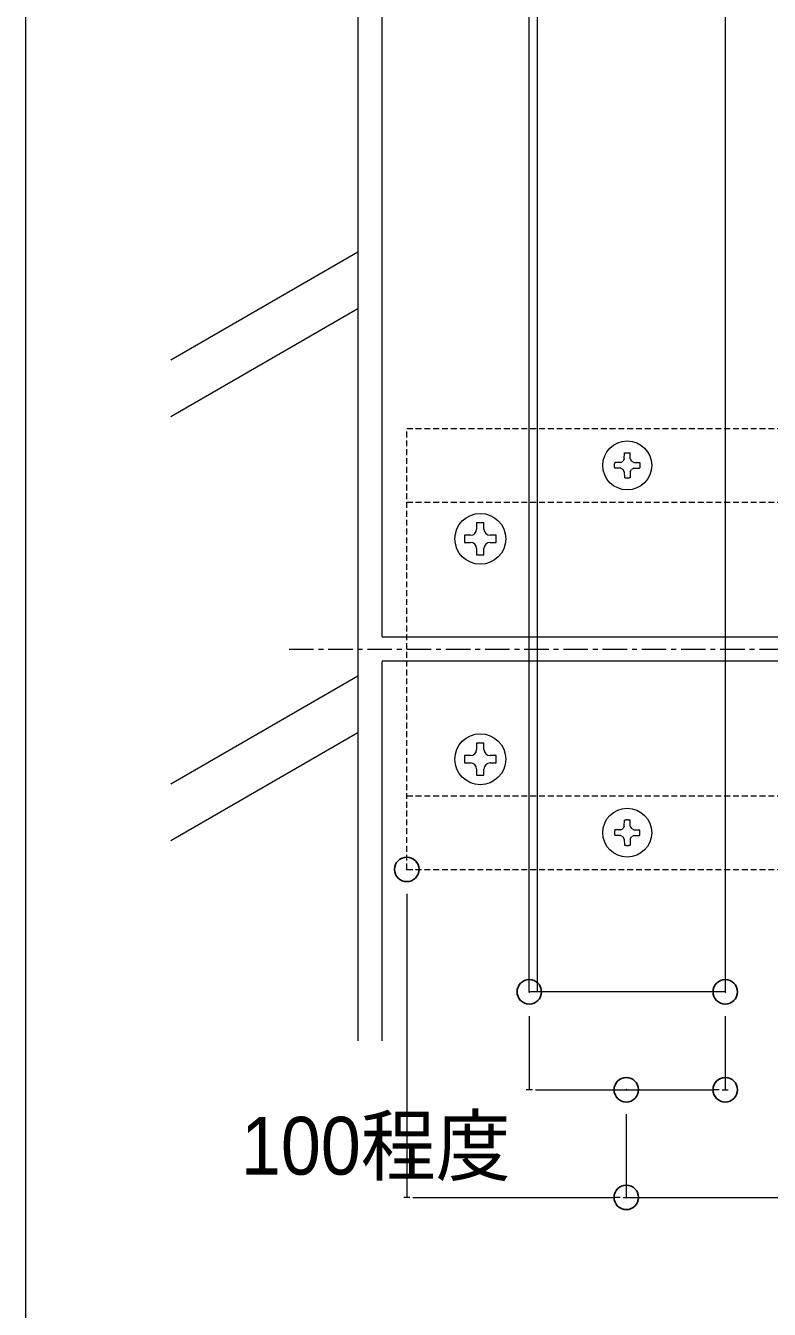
# Model space of a CAD drawing. Units: millimetres, scale not verified. Extents: x -4131 to 4169, y -981 to 998.
# Drawn here: x -4130.9 to -3979.2, y -291.5 to -29.3 of the extents above; entities that cross this region are included whole.
import ezdxf
from ezdxf.enums import TextEntityAlignment as Align

# ---------------------------------------------------------------- set-up
doc = ezdxf.new("R2010")
doc.units = ezdxf.units.MM
doc.header["$LTSCALE"] = 10
doc.header["$PDMODE"] = 32
doc.header["$PDSIZE"] = 5
doc.linetypes.add('CHAIN1', pattern=[8, 5, -1, 1, -1])
doc.linetypes.add('DASHED1', pattern=[1.8, 1.2, -0.6])
for name, color, linetype, lineweight in [('0-0_図枠', 7, 'Continuous', 9), ('0-1_デッキ', 7, 'Continuous', 9), ('0-3_寸法', 7, 'Continuous', 9), ('0-4_一般', 4, 'Continuous', 9), ('0-5_ビス', 2, 'Continuous', 9), ('0-6_0', 7, 'Continuous', 9), ('0-9_根太', 4, 'Continuous', 9)]:
    doc.layers.add(name, color=color, linetype=linetype, lineweight=lineweight)
doc.layers.add('0-7_DEFPOINTS', color=7, linetype='Continuous')
doc.styles.add('ＭＳ Ｐゴシック', font='')
doc.styles.get('ＭＳ Ｐゴシック').set_extended_font_data('MS PGothic')

# ---------------------------------------------------------------- blocks, each defined once
blk = doc.blocks.new('グループ-29-1')
at = {"layer": '0-5_ビス', "color": 4}
blk.add_line((-39565.5, 1554.7), (-39565.5, 1542.2), dxfattribs=at)
for points in [[(-39550.5, 1594.7), (-39550.5, 1607.2), (-39565.5, 1607.2), (-39565.5, 1594.7)], [(-39578, 1582.2), (-39590.5, 1582.2), (-39590.5, 1567.2), (-39578, 1567.2)], [(-39538, 1567.2), (-39525.5, 1567.2), (-39525.5, 1582.2), (-39538, 1582.2)], [(-39565.5, 1542.2), (-39550.5, 1542.2), (-39550.5, 1554.7)]]:
    blk.add_lwpolyline(points, dxfattribs=at)
blk.add_circle((-39558, 1574.7), 52, dxfattribs=at)
for centre, start, end in [((-39578, 1594.7), 270, 0), ((-39538, 1594.7), 180, 270), ((-39578, 1554.7), 0, 90), ((-39538, 1554.7), 90, 180)]:
    blk.add_arc(centre, 12.5, start, end, dxfattribs=at)
blk = doc.blocks.new('グループ-32-1')
at = {"layer": '0-5_ビス', "color": 4}
blk.add_line((-39565.5, 1104.7), (-39565.5, 1092.2), dxfattribs=at)
for points in [[(-39550.5, 1144.7), (-39550.5, 1157.2), (-39565.5, 1157.2), (-39565.5, 1144.7)], [(-39578, 1132.2), (-39590.5, 1132.2), (-39590.5, 1117.2), (-39578, 1117.2)], [(-39538, 1117.2), (-39525.5, 1117.2), (-39525.5, 1132.2), (-39538, 1132.2)], [(-39565.5, 1092.2), (-39550.5, 1092.2), (-39550.5, 1104.7)]]:
    blk.add_lwpolyline(points, dxfattribs=at)
blk.add_circle((-39558, 1124.7), 52, dxfattribs=at)
for centre, start, end in [((-39578, 1144.7), 270, 0), ((-39538, 1144.7), 180, 270), ((-39578, 1104.7), 0, 90), ((-39538, 1104.7), 90, 180)]:
    blk.add_arc(centre, 12.5, start, end, dxfattribs=at)
blk = doc.blocks.new('グループ-74-1')
at = {"layer": '0-9_根太', "linetype": 'DASHED1'}
for p, q in [((-39708, 1799.7), (-37339.2, 1799.7)), ((-39708, 899.7), (-39708, 1799.7)), ((-39708, 1649.7), (-37339.2, 1649.7)), ((-39708, 1049.7), (-37339.2, 1049.7)), ((-39708, 899.7), (-37339.2, 899.7))]:
    blk.add_line(p, q, dxfattribs=at)
at = {"layer": '0-9_根太', "linetype": 'CHAIN1'}
blk.add_line((-39948.3, 1349.7), (-31448.3, 1349.7), dxfattribs=at)
blk = doc.blocks.new('グループ-91-1')
at = {"layer": '0-5_ビス'}
for p, q in [((-39264, 988.1), (-39263.8, 1000)), ((-39271.4, 980.6), (-39266.4, 983)), ((-39264, 988.1), (-39266.4, 983)), ((-39252.1, 988.1), (-39249.7, 983)), ((-39244.7, 980.6), (-39249.7, 983)), ((-39244.7, 980.6), (-39232.7, 980.5)), ((-39271.4, 968.7), (-39283.4, 968.9)), ((-39271.4, 968.7), (-39266.4, 966.4)), ((-39264, 961.3), (-39266.4, 966.4)), ((-39252.1, 961.3), (-39252.3, 949.4)), ((-39252.1, 961.3), (-39249.7, 966.4)), ((-39244.7, 968.7), (-39249.7, 966.4))]:
    blk.add_line(p, q, dxfattribs=at)
for points in [[(-39252.1, 988.1), (-39252.3, 1000), (-39252.6, 1000.1), (-39253, 1000.2), (-39253.4, 1000.2), (-39253.8, 1000.3), (-39254.2, 1000.4), (-39254.6, 1000.4), (-39255, 1000.5), (-39255.3, 1000.5), (-39255.7, 1000.5), (-39256.1, 1000.6), (-39256.5, 1000.6), (-39256.9, 1000.6), (-39257.3, 1000.6), (-39257.7, 1000.6), (-39258, 1000.6), (-39258.4, 1000.6), (-39258.8, 1000.6), (-39259.2, 1000.6), (-39259.6, 1000.6), (-39260, 1000.6), (-39260.4, 1000.5), (-39260.7, 1000.5), (-39261.1, 1000.5), (-39261.5, 1000.4), (-39261.9, 1000.4), (-39262.3, 1000.3), (-39262.7, 1000.2), (-39263.1, 1000.2), (-39263.5, 1000.1), (-39263.8, 1000)], [(-39271.4, 980.6), (-39283.4, 980.5), (-39283.4, 980.1), (-39283.5, 979.7), (-39283.6, 979.3), (-39283.7, 978.9), (-39283.7, 978.5), (-39283.8, 978.1), (-39283.8, 977.8), (-39283.9, 977.4), (-39283.9, 977), (-39283.9, 976.6), (-39284, 976.2), (-39284, 975.8), (-39284, 975.4), (-39284, 975.1), (-39284, 974.7), (-39284, 974.3), (-39284, 973.9), (-39284, 973.5), (-39284, 973.1), (-39283.9, 972.7), (-39283.9, 972.4), (-39283.9, 972), (-39283.8, 971.6), (-39283.8, 971.2), (-39283.7, 970.8), (-39283.7, 970.4), (-39283.6, 970), (-39283.5, 969.7), (-39283.4, 969.3), (-39283.4, 968.9)], [(-39244.7, 968.7), (-39232.7, 968.9), (-39232.7, 969.3), (-39232.6, 969.7), (-39232.5, 970), (-39232.4, 970.4), (-39232.4, 970.8), (-39232.3, 971.2), (-39232.3, 971.6), (-39232.2, 972), (-39232.2, 972.4), (-39232.2, 972.7), (-39232.1, 973.1), (-39232.1, 973.5), (-39232.1, 973.9), (-39232.1, 974.3), (-39232.1, 974.7), (-39232.1, 975.1), (-39232.1, 975.4), (-39232.1, 975.8), (-39232.1, 976.2), (-39232.2, 976.6), (-39232.2, 977), (-39232.2, 977.4), (-39232.3, 977.8), (-39232.3, 978.1), (-39232.4, 978.5), (-39232.4, 978.9), (-39232.5, 979.3), (-39232.6, 979.7), (-39232.7, 980.1), (-39232.7, 980.5)], [(-39264, 961.3), (-39263.8, 949.4), (-39263.5, 949.3), (-39263.1, 949.2), (-39262.7, 949.1), (-39262.3, 949.1), (-39261.9, 949), (-39261.5, 948.9), (-39261.1, 948.9), (-39260.7, 948.8), (-39260.4, 948.8), (-39260, 948.8), (-39259.6, 948.8), (-39259.2, 948.7), (-39258.8, 948.7), (-39258.4, 948.7), (-39258, 948.7), (-39257.7, 948.7), (-39257.3, 948.7), (-39256.9, 948.7), (-39256.5, 948.8), (-39256.1, 948.8), (-39255.7, 948.8), (-39255.3, 948.8), (-39255, 948.9), (-39254.6, 948.9), (-39254.2, 949), (-39253.8, 949.1), (-39253.4, 949.1), (-39253, 949.2), (-39252.6, 949.3), (-39252.3, 949.4)]]:
    blk.add_lwpolyline(points, dxfattribs=at)
blk.add_circle((-39258, 974.7), 50, dxfattribs=at)
blk = doc.blocks.new('グループ-92-1')
at = {"layer": '0-5_ビス'}
for p, q in [((-39271.4, 1730.6), (-39283.4, 1730.5)), ((-39271.4, 1730.6), (-39266.4, 1733)), ((-39264, 1738.1), (-39266.4, 1733)), ((-39252.1, 1738.1), (-39252.3, 1750)), ((-39252.1, 1738.1), (-39249.7, 1733)), ((-39244.7, 1730.6), (-39249.7, 1733)), ((-39271.4, 1718.7), (-39266.4, 1716.4)), ((-39264, 1711.3), (-39266.4, 1716.4)), ((-39264, 1711.3), (-39263.8, 1699.4)), ((-39252.1, 1711.3), (-39249.7, 1716.4)), ((-39244.7, 1718.7), (-39249.7, 1716.4)), ((-39244.7, 1718.7), (-39232.7, 1718.9))]:
    blk.add_line(p, q, dxfattribs=at)
for points in [[(-39271.4, 1718.7), (-39283.4, 1718.9), (-39283.4, 1719.3), (-39283.5, 1719.7), (-39283.6, 1720), (-39283.7, 1720.4), (-39283.7, 1720.8), (-39283.8, 1721.2), (-39283.8, 1721.6), (-39283.9, 1722), (-39283.9, 1722.4), (-39283.9, 1722.7), (-39284, 1723.1), (-39284, 1723.5), (-39284, 1723.9), (-39284, 1724.3), (-39284, 1724.7), (-39284, 1725.1), (-39284, 1725.4), (-39284, 1725.8), (-39284, 1726.2), (-39283.9, 1726.6), (-39283.9, 1727), (-39283.9, 1727.4), (-39283.8, 1727.8), (-39283.8, 1728.1), (-39283.7, 1728.5), (-39283.7, 1728.9), (-39283.6, 1729.3), (-39283.5, 1729.7), (-39283.4, 1730.1), (-39283.4, 1730.5)], [(-39264, 1738.1), (-39263.8, 1750), (-39263.5, 1750.1), (-39263.1, 1750.2), (-39262.7, 1750.2), (-39262.3, 1750.3), (-39261.9, 1750.4), (-39261.5, 1750.4), (-39261.1, 1750.5), (-39260.7, 1750.5), (-39260.4, 1750.5), (-39260, 1750.6), (-39259.6, 1750.6), (-39259.2, 1750.6), (-39258.8, 1750.6), (-39258.4, 1750.6), (-39258, 1750.6), (-39257.7, 1750.6), (-39257.3, 1750.6), (-39256.9, 1750.6), (-39256.5, 1750.6), (-39256.1, 1750.6), (-39255.7, 1750.5), (-39255.3, 1750.5), (-39255, 1750.5), (-39254.6, 1750.4), (-39254.2, 1750.4), (-39253.8, 1750.3), (-39253.4, 1750.2), (-39253, 1750.2), (-39252.6, 1750.1), (-39252.3, 1750)], [(-39244.7, 1730.6), (-39232.7, 1730.5), (-39232.7, 1730.1), (-39232.6, 1729.7), (-39232.5, 1729.3), (-39232.4, 1728.9), (-39232.4, 1728.5), (-39232.3, 1728.1), (-39232.3, 1727.8), (-39232.2, 1727.4), (-39232.2, 1727), (-39232.2, 1726.6), (-39232.1, 1726.2), (-39232.1, 1725.8), (-39232.1, 1725.4), (-39232.1, 1725.1), (-39232.1, 1724.7), (-39232.1, 1724.3), (-39232.1, 1723.9), (-39232.1, 1723.5), (-39232.1, 1723.1), (-39232.2, 1722.7), (-39232.2, 1722.4), (-39232.2, 1722), (-39232.3, 1721.6), (-39232.3, 1721.2), (-39232.4, 1720.8), (-39232.4, 1720.4), (-39232.5, 1720), (-39232.6, 1719.7), (-39232.7, 1719.3), (-39232.7, 1718.9)], [(-39252.1, 1711.3), (-39252.3, 1699.4), (-39252.6, 1699.3), (-39253, 1699.2), (-39253.4, 1699.1), (-39253.8, 1699.1), (-39254.2, 1699), (-39254.6, 1698.9), (-39255, 1698.9), (-39255.3, 1698.8), (-39255.7, 1698.8), (-39256.1, 1698.8), (-39256.5, 1698.8), (-39256.9, 1698.7), (-39257.3, 1698.7), (-39257.7, 1698.7), (-39258, 1698.7), (-39258.4, 1698.7), (-39258.8, 1698.7), (-39259.2, 1698.7), (-39259.6, 1698.8), (-39260, 1698.8), (-39260.4, 1698.8), (-39260.7, 1698.8), (-39261.1, 1698.9), (-39261.5, 1698.9), (-39261.9, 1699), (-39262.3, 1699.1), (-39262.7, 1699.1), (-39263.1, 1699.2), (-39263.5, 1699.3), (-39263.8, 1699.4)]]:
    blk.add_lwpolyline(points, dxfattribs=at)
blk.add_circle((-39258, 1724.7), 50, dxfattribs=at)
blk = doc.blocks.new('_DOT')
at = {"layer": '0-6_0'}
for p, q in [((-5, 0), (-10, 0)), ((-2.5, 0), (2.5, 0))]:
    blk.add_line(p, q, dxfattribs=at)

msp = doc.modelspace()

# ---------------------------------------------------------------- linework, layer by layer
at = {"layer": '0-0_図枠', "color": 5}
msp.add_lwpolyline([(-4130.95, 384.21), (-2130.95, 384.21), (-2130.95, -915.79), (-4130.95, -915.79)], close=True, dxfattribs=at)
at = {"layer": '0-1_デッキ'}
for p, q in [((-4058.15, -154.13), (-4058.15, 328.37)), ((-4058.15, -154.13), (-3838.15, -154.13)), ((-3838.15, -159.13), (-4058.15, -159.13)), ((-4058.15, -236.63), (-4058.15, -159.16))]:
    msp.add_line(p, q, dxfattribs=at)
at = {"layer": '0-1_デッキ', "color": 2}
for points in [[(-4028.15, 323.37), (-3988.15, 323.37), (-3988.15, -226.63), (-4028.15, -226.63)], [(-4028.15, 323.37), (-4026.55, 323.37), (-4026.55, -226.63), (-4028.15, -226.63)]]:
    msp.add_lwpolyline(points, close=True, dxfattribs=at)
at = {"layer": '0-3_寸法'}
for p, q in [((-4053.15, -206.63), (-4053.15, -268.6)), ((-4028.15, -231.63), (-4028.15, -246.63)), ((-3988.15, -231.63), (-3988.15, -246.63)), ((-4025.65, -246.63), (-3990.66, -246.63)), ((-4008.35, -251.63), (-4008.35, -268.6)), ((-4050.65, -268.6), (-4010.85, -268.6))]:
    msp.add_line(p, q, dxfattribs=at)
at = {"layer": '0-3_寸法', "color": 4}
msp.add_line((-4008.35, -268.6), (-3844.24, -268.6), dxfattribs=at)
at = {"layer": '0-4_一般'}
for p, q in [((-4063.15, -75.6), (-4101.33, -97.64)), ((-4063.15, -87.15), (-4101.33, -109.19)), ((-4063.15, -162.2), (-4101.33, -184.24)), ((-4063.15, -173.75), (-4101.33, -195.79))]:
    msp.add_line(p, q, dxfattribs=at)
at = {"layer": '0-4_一般', "color": 3}
msp.add_lwpolyline([(-3816.27, 333.37), (-4063.15, 333.37), (-4063.15, -236.63)], dxfattribs=at)
at = {"layer": '0-7_DEFPOINTS'}
for p in [(-4053.15, -201.63), (-4028.15, -226.63), (-3988.15, -226.63), (-4008.35, -246.63), (-3988.15, -246.63), (-4008.35, -268.6)]:
    msp.add_point(p, dxfattribs=at)

# ---------------------------------------------------------------- block references
at = {"layer": '0-3_寸法', "xscale": 0.2503723, "yscale": 0.2503723, "rotation": 180}
for p in [(-4028.15, -246.63), (-4053.15, -268.6)]:
    msp.add_blockref('_DOT', p, dxfattribs=at)
at = {"layer": '0-3_寸法', "xscale": 0.2503723, "yscale": 0.2503723}
for p in [(-3988.15, -246.63), (-4008.35, -268.6)]:
    msp.add_blockref('_DOT', p, dxfattribs=at)
at = {"layer": '0-5_ビス', "xscale": 0.1, "yscale": 0.1}
for name in ['グループ-92-1', 'グループ-29-1', 'グループ-32-1', 'グループ-91-1']:
    msp.add_blockref(name, (-82.35, -291.6), dxfattribs=at)
at = {"layer": '0-9_根太', "xscale": 0.1, "yscale": 0.1}
msp.add_blockref('グループ-74-1', (-82.35, -291.6), dxfattribs=at)

# ---------------------------------------------------------------- texts
at = {"layer": '0-3_寸法', "style": 'ＭＳ Ｐゴシック', "width": 0.95}
msp.add_text('100程度', height=11.8, dxfattribs=at).set_placement((-4087.01, -267.5), align=Align.BOTTOM_LEFT)

doc.saveas('drawing.dxf')
